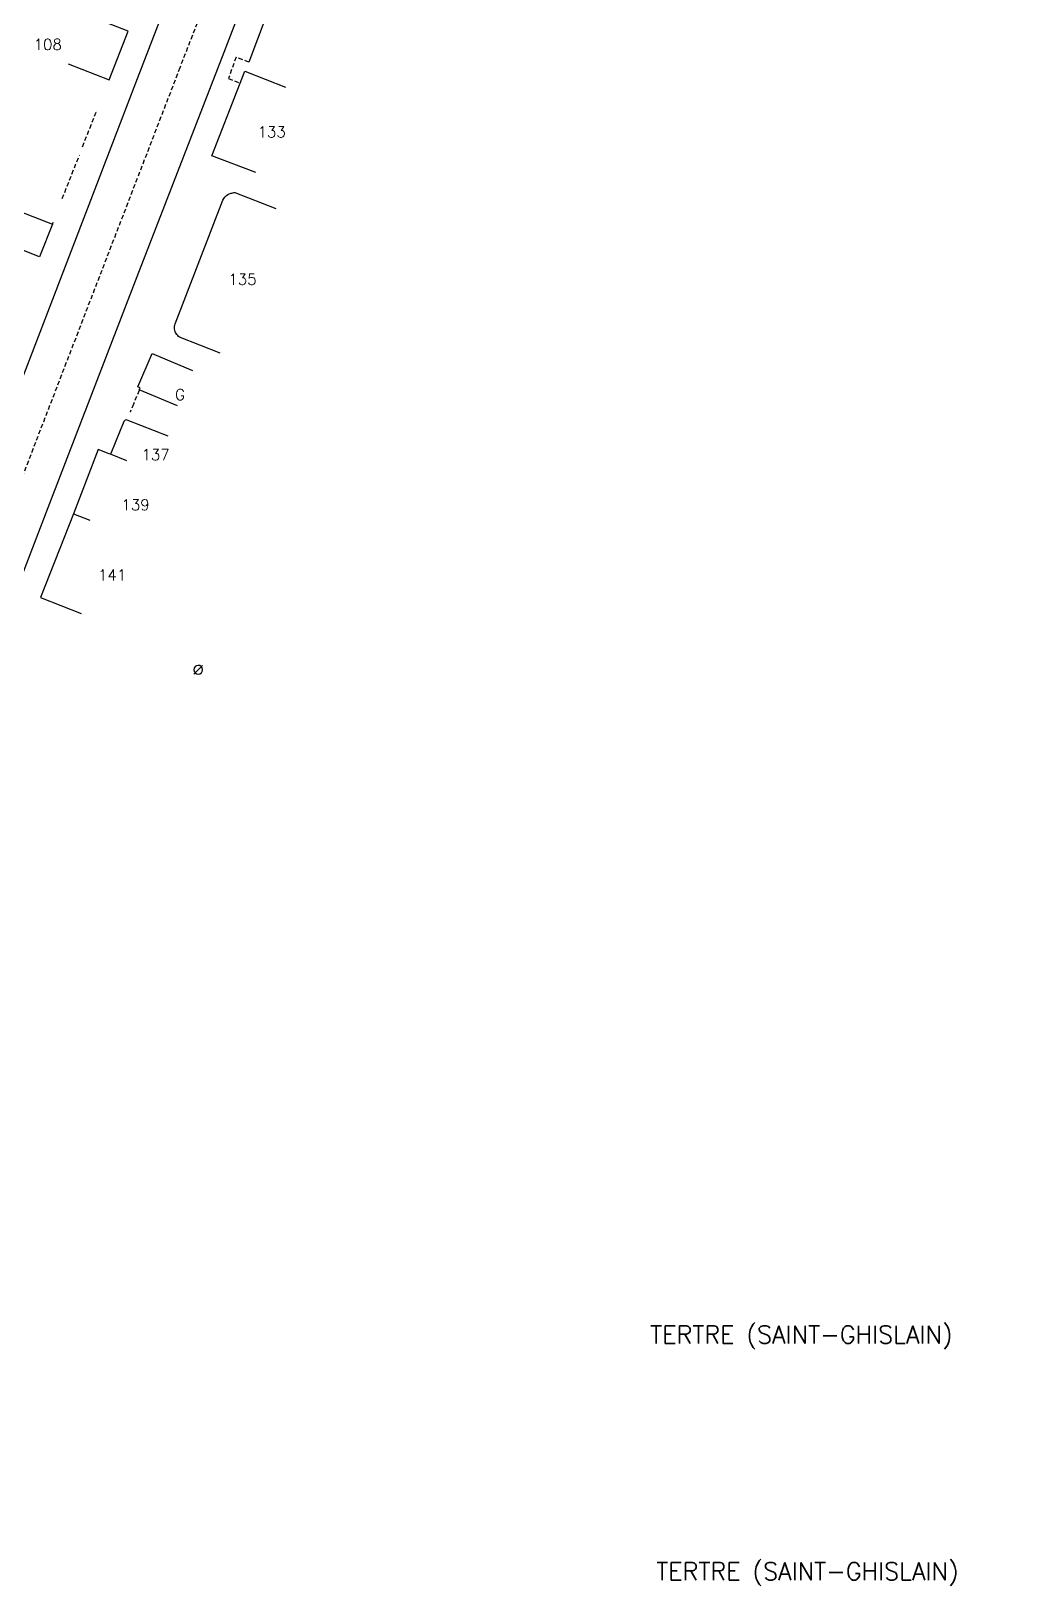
# Model space of a CAD drawing. Header units: millimetres. Extents: x 110000 to 111000, y 128000 to 129001.
# Drawn here: x 110379.9 to 110493.6, y 128235.3 to 128412.4 of the extents above; entities that cross this region are included whole.
import ezdxf
from ezdxf.enums import TextEntityAlignment as Align

# ---------------------------------------------------------------- set-up
doc = ezdxf.new("R2010")
doc.units = ezdxf.units.MM
doc.linetypes.add('DASHED', pattern=[0.75, 0.5, -0.25])
for name, color, linetype in [('W0001', 6, 'DASHED'), ('W0008', 7, 'CONTINUOUS'), ('W0112', 1, 'DASHED'), ('W0322', 7, 'CONTINUOUS'), ('W0471', 7, 'CONTINUOUS'), ('W0980', 7, 'CONTINUOUS'), ('W0991', 7, 'CONTINUOUS'), ('W1102', 7, 'CONTINUOUS')]:
    doc.layers.add(name, color=color, linetype=linetype)
doc.styles.get("Standard").update_dxf_attribs({"font": 'romans.shx', "width": 0.85})

msp = doc.modelspace()

# ---------------------------------------------------------------- linework, layer by layer
at = {"layer": 'W0001'}
msp.add_lwpolyline([(110834.347847453, 129000), (110785.0491, 128957.8788), (110690.1551, 128871.7818), (110665.3791, 128848.5771), (110651.8597, 128833.3833), (110609.662, 128786.0524), (110552.914, 128721.9396), (110507.1137, 128670.3059), (110497.4641, 128658.1507), (110493.1679, 128651.4896), (110487.8384, 128642.0889), (110481.8365, 128629.6369), (110471.0904, 128600.6094), (110463.319, 128580.4783), (110444.9548, 128532.9707), (110396.8674, 128408.2028), (110375.0006, 128351.4491), (110351.9983, 128294.597), (110342.2102, 128301.5968), (110244.0064, 128332.9835), (110184.6133, 128349.1364), (110140.859, 128364.8674), (110073.7411, 128386.3261), (110000, 128409.4614499989)], dxfattribs=at)
at = {"layer": 'W0008'}
for points in [[(110475.0563381867, 128583.8724510691), (110473.2326, 128584.3041, 0.1241), (110470.6467, 128584.3828, 0.0876), (110469.3328, 128583.7133, 0.1455), (110468.4704, 128582.7471), (110464.8454, 128573.2231), (110456.8713, 128552.6372), (110445.0491, 128522.0536), (110419.0311, 128454.559), (110401.8721, 128409.9276), (110391.9876, 128384.4038), (110381.8119, 128358.0537), (110376.9731, 128345.3801), (110352.988, 128282.9845, 0.005074064624147195), (110351.2005734039, 128278.3258151036, 0.005074064624147195)], [(110000, 128415.8780841503), (110068.1701, 128394.4664), (110106.3445, 128382.4841, 0.0031), (110119.7994, 128378.2173), (110120.8886, 128377.8903), (110137.1621, 128372.5664), (110145.7587, 128369.6675), (110189.6857, 128354.6929, 0.0019), (110221.9475, 128343.8474, 0.0024), (110236.7994, 128338.9661), (110245.7463, 128336.0842), (110257.5193, 128332.3052), (110337.7199, 128306.7375), (110341.5364, 128305.5961, 0.0499), (110344.4026, 128305.0523, 0.0601), (110347.8015, 128305.124, 0.0903), (110350.9829, 128306.1697, 0.0941), (110353.5873, 128308.3969, 0.0789), (110355.3123, 128311.3738), (110373.028, 128357.518), (110390.0947, 128401.9184), (110391.8627, 128406.478), (110444.8604, 128543.8878)]]:
    msp.add_lwpolyline(points, format="xyb", dxfattribs=at)
at = {"layer": 'W0112'}
for points in [[(110404.7304, 128408.8487), (110403.2765, 128409.4118), (110402.4001, 128406.9816), (110403.7344, 128406.4619), (110403.7344, 128406.4619)], [(110385.7868, 128399.2075), (110387.3597, 128403.2109), (110387.3597, 128403.2109)], [(110383.4747, 128393.3077), (110385.4279, 128398.2543), (110385.4279, 128398.2543)], [(110382.3615, 128390.3997), (110382.4349, 128390.6069), (110382.4349, 128390.6069)], [(110392.2199, 128371.4503), (110391.5823, 128369.8876), (110391.2046, 128368.9618), (110391.2046, 128368.9618)]]:
    msp.add_lwpolyline(points, dxfattribs=at)
at = {"layer": 'W0322'}
msp.add_lwpolyline([(110420.6932, 128423.8336), (110411.5361, 128426.9073), (110404.7304, 128408.8487), (110404.7304, 128408.8487)], dxfattribs=at)
at = {"layer": 'W0471'}
msp.add_lwpolyline([(110398.4665, 128339.1269), (110399.4665, 128340.1269)], dxfattribs=at)
msp.add_lwpolyline([(110399.4664383162, 128339.6347536587, 254.6465999487348), (110399.4665, 128339.6269, 254.6465999487348)], format="xyb", dxfattribs=at)
at = {"layer": 'W1102'}
for points in [[(110384.1619, 128408.6421), (110388.8231, 128406.8343), (110390.9824, 128412.3794), (110389.1179, 128413.1025), (110386.3209, 128414.1873), (110386.3209, 128414.1873)], [(110376.2426, 128406.9914), (110378.5105, 128406.1476), (110376.5294, 128400.8226), (110378.9437, 128399.9244), (110376.2728, 128392.7454), (110382.3612, 128390.3999), (110380.8878, 128386.649), (110376.2346, 128388.4774), (110376.2346, 128388.4774)], [(110405.5358, 128396.2843), (110400.5036, 128398.1669), (110404.2567, 128407.8031), (110408.9153, 128405.9887), (110408.9153, 128405.9887)], [(110396.6156, 128369.6804), (110392.2453, 128371.5111), (110392.3419, 128371.7416), (110392.1009, 128371.8426), (110393.7012, 128375.6628), (110398.3124, 128373.7311), (110398.3124, 128373.7311)], [(110390.8211, 128363.421), (110388.966, 128364.1678), (110388.966, 128364.1678)], [(110384.7498, 128357.3767), (110386.6129, 128356.6501), (110386.6129, 128356.6501)]]:
    msp.add_lwpolyline(points, dxfattribs=at)
for points in [[(110401.479, 128375.7076), (110396.8169, 128377.513, -0.0593), (110396.4512, 128377.9125, -0.1238), (110396.26, 128378.4583, -0.0684), (110396.3181, 128379.0387), (110401.7775, 128393.1367, -0.1133), (110402.3405, 128393.7707, -0.0663), (110402.6733, 128393.9031, -0.026), (110403.1344, 128393.9951), (110407.7966, 128392.1897), (110407.7966, 128392.1897)], [(110395.534, 128366.2369), (110390.8762, 128368.0534, 0.3909), (110390.4721, 128367.9029), (110389.0075, 128364.271), (110388.966, 128364.1678), (110388.8021, 128364.2338), (110387.5642, 128364.7322), (110384.7498, 128357.3767), (110380.9849, 128347.8615), (110385.6427, 128346.045), (110385.6427, 128346.045)]]:
    msp.add_lwpolyline(points, format="xyb", dxfattribs=at)

# ---------------------------------------------------------------- texts
at = {"layer": 'W0980'}
for p in [(110467.6922948544, 128263.7433057257), (110468.3801592904, 128236.7783267417)]:
    msp.add_text('TERTRE (SAINT-GHISLAIN)', height=2, dxfattribs=at).set_placement(p, align=Align.MIDDLE)
at = {"layer": 'W0991'}
for s, p in [('108', (110381.8214, 128410.861)), ('133', (110407.3325398734, 128400.894785003)), ('135', (110404.0096569431, 128384.1075538059)), ('G', (110396.8834, 128370.9711)), ('137', (110394.1081178607, 128364.1216170022)), ('139', (110391.8231461468, 128358.41134987)), ('141', (110389.1573483194, 128350.416972203))]:
    msp.add_text(s, height=1.25, dxfattribs=at).set_placement(p, align=Align.MIDDLE)

doc.saveas('drawing.dxf')
